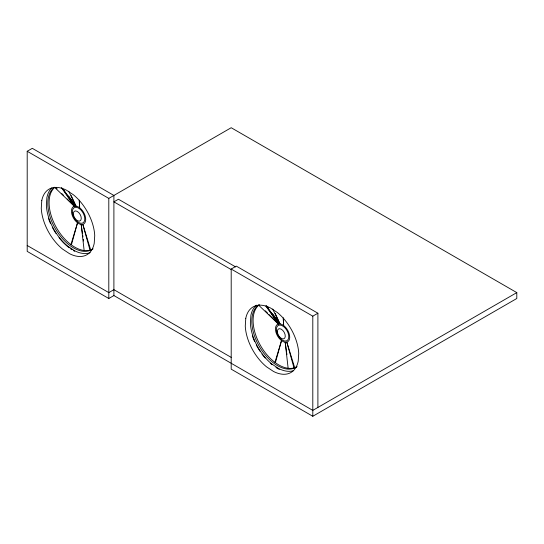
<?xml version="1.0" encoding="UTF-8"?>
<svg xmlns="http://www.w3.org/2000/svg" width="544" height="544" viewBox="0 0 544 544"><rect width="100%" height="100%" fill="white"/><g stroke="black" fill="none" stroke-linecap="round" stroke-linejoin="round"><path stroke-width="0.82" d="M71.584 244.222L77.52 222.822L70.931 244.596M275.584 362.005L281.52 340.598L274.931 362.379M27.2 151.273L32.3 148.328L113.9 195.446L113.9 295.555L108.8 298.5L27.2 251.389L27.2 151.273L108.8 198.39L231.2 127.724L516.8 292.611L516.8 298.5L312.8 416.276L231.2 369.165L231.2 269.056L236.3 266.111L317.9 313.222L317.9 407.442M231.2 269.056L312.8 316.166L317.9 313.222M516.8 292.611L312.8 410.387L113.9 295.555M235.708 266.941L118.436 199.233L113.9 201.858L231.173 269.559M231.173 357.374L113.9 289.666L108.8 292.611L27.2 245.5M265.282 310.828L267.655 313.222M268.845 314.418L278.351 324L266.451 305.769M55.93 187.66L57.12 188.856M61.873 193.65L63.655 195.446M67.218 199.036L74.351 206.224L63.369 189.394M266.091 305.959L279.976 323.898L275.176 313.283M62.091 188.176L75.976 206.122L71.176 195.5M267.131 306.32L268.117 307.673M272.564 313.759L279.976 323.898L272.666 308.985M68.564 195.976L75.976 206.122L68.666 191.209M265.907 306.082L278.351 324L258.692 305.218A36.298 20.958 60 0 0 261.657 347.507A36.298 20.958 60 0 0 296.908 366.71M61.431 187.612L74.351 206.224L54.692 187.435A36.298 20.958 60 0 0 57.657 229.724A36.298 20.958 60 0 0 92.908 248.934M294.644 367.547L286.817 342.142A10.084 5.821 60 0 0 285.437 327.168A10.084 5.821 60 0 0 275.495 329.902A10.084 5.821 60 0 0 286.817 342.142L293.998 367.921M90.644 249.771L82.817 224.359A10.084 5.821 60 0 0 81.437 209.392A10.084 5.821 60 0 0 71.495 212.126A10.084 5.821 60 0 0 82.817 224.359L89.998 250.145M286.464 351.349L285.192 342.237L288.136 368.281M286.695 353.002L286.926 354.661M82.464 233.566L81.192 224.461L84.136 250.505M82.695 235.226L82.926 236.878M83.273 239.367L83.511 241.019M283.193 318.104L283.648 325.543L283.465 317.941M79.193 200.321L79.648 207.76L79.465 200.165M312.8 316.166L312.8 416.276M108.8 198.39L108.8 298.5M90.202 252.661A37.862 21.862 60 0 1 74.63 250.75L67.66 246.133A37.862 21.862 60 0 1 46.369 205.333L46.886 197.581A37.862 21.862 60 0 1 51.843 187.925M293.42 370.709A37.862 21.862 60 0 1 278.63 368.526L271.66 363.909A37.862 21.862 60 0 1 250.369 323.116L250.886 315.364A37.862 21.862 60 0 1 256.469 305.164M279.303 369.39A39.671 22.902 60 0 1 275.951 367.472M272.109 364.698A39.671 22.902 60 0 1 270.314 363.188M265.166 358A39.671 22.902 60 0 1 261.97 354.042M259.998 351.24A39.671 22.902 60 0 1 256.326 345.059M254.558 341.448A39.671 22.902 60 0 1 252.362 335.92M296.942 366.574A36.298 20.958 60 0 1 260.032 347.67A36.298 20.958 60 0 1 259.332 304.579M74.637 251.267A39.671 22.902 60 0 1 73.297 250.519M71.951 249.696A39.671 22.902 60 0 1 70.618 248.805M69.306 247.853A39.671 22.902 60 0 1 59.01 237.619M55.998 233.464A39.671 22.902 60 0 1 52.326 227.283M50.558 223.666A39.671 22.902 60 0 1 48.362 218.144M92.942 248.798A36.298 20.958 60 0 1 56.386 230.472A36.298 20.958 60 0 1 54.665 187.218M41.786 200.525L41.269 208.277A37.862 21.862 60 0 0 62.56 249.077L69.53 253.694A37.862 21.862 60 0 0 94.214 243.358L94.731 235.606A37.862 21.862 60 0 0 73.44 194.813L66.47 190.189A37.862 21.862 60 0 0 41.786 200.525M245.786 318.308L245.269 326.06A37.862 21.862 60 0 0 266.56 366.853L273.53 371.47A37.862 21.862 60 0 0 298.214 361.141L298.731 353.389A37.862 21.862 60 0 0 277.44 312.589L270.47 307.972A37.862 21.862 60 0 0 245.786 318.308M277.365 332.044A5.61 3.237 60 0 0 283.662 338.851A5.61 3.237 60 0 0 282.894 330.521A5.61 3.237 60 0 0 277.365 332.044M276.42 330.317A8.765 5.059 60 0 0 286.266 340.952A8.765 5.059 60 0 0 285.063 327.937A8.765 5.059 60 0 0 276.42 330.317M73.365 214.268A5.61 3.237 60 0 0 79.662 221.075A5.61 3.237 60 0 0 78.894 212.745A5.61 3.237 60 0 0 73.365 214.268M72.42 212.534A8.765 5.059 60 0 0 82.266 223.176A8.765 5.059 60 0 0 81.063 210.161A8.765 5.059 60 0 0 72.42 212.534"/></g></svg>
